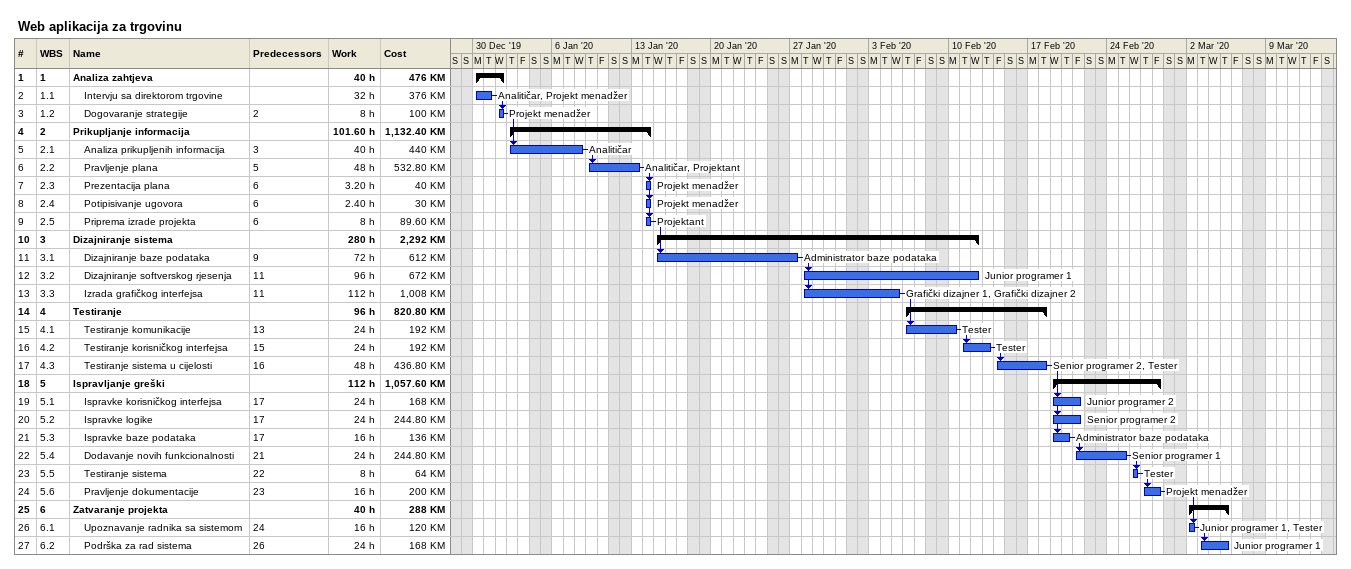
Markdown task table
Web aplikacija za trgovinu

| ID | WBS | Task | Start | Finish | Predecessors | Resources | Work (h) | Cost (KM) |
|---|---|---|---|---|---|---|---|---|
| 1 | 1 | **Analiza zahtjeva** | 2019-12-30 | 2020-01-01 |  |  | 40 | 476 |
| 2 | 1.1 | Intervju sa direktorom trgovine | 2019-12-30 | 2019-12-31 |  | Analitičar, Projekt menadžer | 32 | 376 |
| 3 | 1.2 | Dogovaranje strategije | 2020-01-01 | 2020-01-01 | 2 | Projekt menadžer | 8 | 100 |
| 4 | 2 | **Prikupljanje informacija** | 2020-01-02 | 2020-01-14 |  |  | 101.60 | 1132.40 |
| 5 | 2.1 | Analiza prikupljenih informacija | 2020-01-02 | 2020-01-08 | 3 | Analitičar | 40 | 440 |
| 6 | 2.2 | Pravljenje plana | 2020-01-09 | 2020-01-13 | 5 | Analitičar, Projektant | 48 | 532.80 |
| 7 | 2.3 | Prezentacija plana | 2020-01-14 | 2020-01-14 | 6 | Projekt menadžer | 3.20 | 40 |
| 8 | 2.4 | Potipisivanje ugovora | 2020-01-14 | 2020-01-14 | 6 | Projekt menadžer | 2.40 | 30 |
| 9 | 2.5 | Priprema izrade projekta | 2020-01-14 | 2020-01-14 | 6 | Projektant | 8 | 89.60 |
| 10 | 3 | **Dizajniranje sistema** | 2020-01-15 | 2020-02-12 |  |  | 280 | 2292 |
| 11 | 3.1 | Dizajniranje baze podataka | 2020-01-15 | 2020-01-27 | 9 | Administrator baze podataka | 72 | 612 |
| 12 | 3.2 | Dizajniranje softverskog rjesenja | 2020-01-28 | 2020-02-12 | 11 | Junior programer 1 | 96 | 672 |
| 13 | 3.3 | Izrada grafičkog interfejsa | 2020-01-28 | 2020-02-05 | 11 | Grafički dizajner 1, Grafički dizajner 2 | 112 | 1008 |
| 14 | 4 | **Testiranje** | 2020-02-06 | 2020-02-18 |  |  | 96 | 820.80 |
| 15 | 4.1 | Testiranje komunikacije | 2020-02-06 | 2020-02-10 | 13 | Tester | 24 | 192 |
| 16 | 4.2 | Testiranje korisničkog interfejsa | 2020-02-11 | 2020-02-13 | 15 | Tester | 24 | 192 |
| 17 | 4.3 | Testiranje sistema u cijelosti | 2020-02-14 | 2020-02-18 | 16 | Senior programer 2, Tester | 48 | 436.80 |
| 18 | 5 | **Ispravljanje greški** | 2020-02-19 | 2020-02-28 |  |  | 112 | 1057.60 |
| 19 | 5.1 | Ispravke korisničkog interfejsa | 2020-02-19 | 2020-02-21 | 17 | Junior programer 2 | 24 | 168 |
| 20 | 5.2 | Ispravke logike | 2020-02-19 | 2020-02-21 | 17 | Senior programer 2 | 24 | 244.80 |
| 21 | 5.3 | Ispravke baze podataka | 2020-02-19 | 2020-02-20 | 17 | Administrator baze podataka | 16 | 136 |
| 22 | 5.4 | Dodavanje novih funkcionalnosti | 2020-02-21 | 2020-02-25 | 21 | Senior programer 1 | 24 | 244.80 |
| 23 | 5.5 | Testiranje sistema | 2020-02-26 | 2020-02-26 | 22 | Tester | 8 | 64 |
| 24 | 5.6 | Pravljenje dokumentacije | 2020-02-27 | 2020-02-28 | 23 | Projekt menadžer | 16 | 200 |
| 25 | 6 | **Zatvaranje projekta** | 2020-03-02 | 2020-03-05 |  |  | 40 | 288 |
| 26 | 6.1 | Upoznavanje radnika sa sistemom | 2020-03-02 | 2020-03-02 | 24 | Junior programer 1, Tester | 16 | 120 |
| 27 | 6.2 | Podrška za rad sistema | 2020-03-03 | 2020-03-05 | 26 | Junior programer 1 | 24 | 168 |
